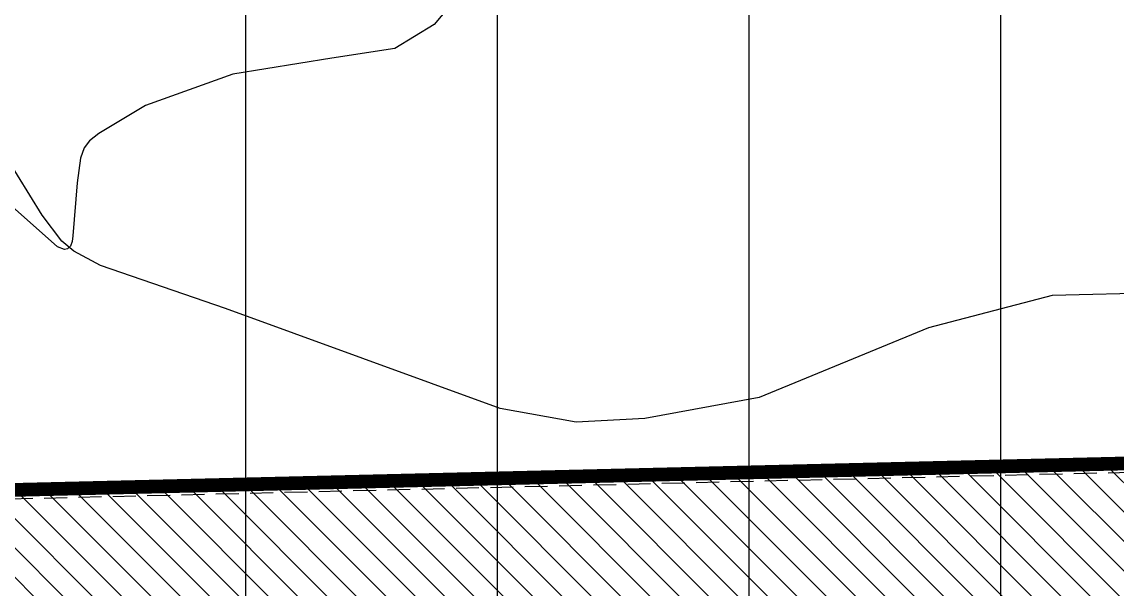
# Model space of a CAD drawing. Extents: x 152195838 to 160350639, y 364657247 to 370318102.
# Drawn here: x 157583177 to 157631035, y 365073523 to 365098312 of the extents above; entities that cross this region are included whole.
import ezdxf
from ezdxf.xclip import XClip

# ---------------------------------------------------------------- set-up
doc = ezdxf.new("R2010")
doc.units = 0
doc.header["$MEASUREMENT"] = 0
for name, pattern in [('AAA004', [3, 2, -1]), ('DIVIDEX2', [2.5, 1, -0.5, 0, -0.5, 0, -0.5]), ('PHANTOM2', [1.25, 0.625, -0.125, 0.125, -0.125, 0.125, -0.125]), ('사무실2종$0$ACAD_ISO04W100', [30, 24, -3, 0, -3])]:
    doc.linetypes.add(name, pattern=pattern)
doc.layers.get('0').update_dxf_attribs({"linetype": 'CONTINUOUS'})
for name, color, linetype in [('0 구역계(부지)', 5, 'PHANTOM2'), ('4A.TEC SITE', 1, 'DIVIDEX2'), ('E0022112', 5, 'CONTINUOUS'), ('F0017111', 30, 'CONTINUOUS'), ('F0027217', 7, 'CONTINUOUS'), ('main-sec$0$㈜SE&C 해치 1', 250, 'CONTINUOUS')]:
    doc.layers.add(name, color=color, linetype=linetype)
doc.layers.add('DEFPOINT', color=135, linetype='CONTINUOUS', plot=False)

# ---------------------------------------------------------------- blocks, each defined once
blk = doc.blocks.new('zw$C900')
at = {"layer": '0 구역계(부지)', "linetype": 'AAA004', "ltscale": 500, "flags": 128}
blk.add_lwpolyline([(-78576, -83230), (-84358, -81321), (-100487, -75984), (-109941, -75633), (-142159, -85468), (-161435, -88757), (-252852, -90934), (-260151, -93736), (-271129, -102323), (-291575, -111577), (-291456, -113105), (-292591, -125163), (-292605, -129353), (-292051, -132630), (-291060, -134530), (-289085, -141318), (-289168, -144287), (-285317, -146399), (-285092, -151580), (-282702, -162240), (-272700, -185724), (-265309, -192985), (-216758, -218936), (-205440, -225775), (-188949, -237591), (-187640, -238240), (-161500, -240648), (-136284, -235184), (-121462, -234588), (-113066, -233536), (-95241, -239556), (-74880, -238437)], close=True, dxfattribs=at)
at = {"layer": '4A.TEC SITE', "color": 10, "linetype": '사무실2종$0$ACAD_ISO04W100', "ltscale": 300, "const_width": 600}
blk.add_lwpolyline([(-78183, -82939), (-84232, -80941), (-100415, -75586), (-109993, -75231), (-142252, -85078), (-161474, -88358), (-252931, -90536), (-260350, -93384)], dxfattribs=at)
blk = doc.blocks.new('dwgE1B8')
at = {"layer": 'E0022112', "flags": 128}
blk.add_lwpolyline([(976210, 1110589), (972702, 1111008), (967959, 1110886), (962562, 1109472), (955167, 1106430), (950171, 1105515), (947159, 1105348), (943839, 1105953), (931844, 1110314), (926372, 1112200), (925216, 1112823), (924694, 1113264), (923824, 1114401), (920583, 1119641), (919989, 1119980), (919201, 1120285), (918603, 1120422), (917954, 1120541), (917046, 1120445), (908358, 1117928), (905003, 1117125), (894077, 1114990), (890783, 1113690)], dxfattribs=at)
at = {"layer": 'F0017111', "flags": 128}
blk.add_lwpolyline([(942115, 1124109), (940954, 1122727), (939246, 1121680), (936493, 1121255), (932155, 1120562), (928341, 1119186), (926307, 1117964), (925894, 1117644), (925664, 1117339), (925497, 1116893), (925354, 1115810), (925171, 1113488), (925139, 1113243), (925065, 1113047), (924936, 1112922), (924802, 1112897), (924501, 1113019), (922129, 1115128)], dxfattribs=at)
blk = doc.blocks.new('A$C111325cc')
at = {"layer": 'DEFPOINT'}
for p, q in [((149276, 244000), (149276, 0)), ((160276, 244000), (160276, 0)), ((171276, 244000), (171276, 0)), ((182276, 244000), (182276, 0))]:
    blk.add_line(p, q, dxfattribs=at)

msp = doc.modelspace()

# ---------------------------------------------------------------- hatches: boundary and pattern name
at = {"layer": 'main-sec$0$㈜SE&C 해치 1'}
h = msp.add_hatch(dxfattribs=at)
h.set_pattern_fill('ANSI31', color=251, scale=285.714286, angle=270, style=0)
h.set_pattern_definition([(315, (167934299.2, 373642717), (641.446866, 641.446866), [])])
h.paths.add_polyline_path([(157579347.0046, 365077827.9747), (157644820.1396, 365079334.8445), (157664042.5442, 365082614.214), (157696300.9706, 365092461.5735), (157705878.9325, 365092105.9642), (157722062.2091, 365086751.0783), (157728111.4764, 365084753.4938), (157731823.7159, 364928876.8543), (157710998.2248, 364927732.8969), (157693187.2422, 364933748.3889), (157684865.6224, 364932705.433), (157670060.5684, 364932110.3845), (157644818.6969, 364926640.3086), (157618543.7022, 364929061.0921), (157600633.8117, 364941582.8082), (157589338.5413, 364948408.6889), (157552797.2672, 364967940.5057), (157558910.4219, 364979377.3558), (157559004.7387, 364979553.8094), (157553965.823, 364982431.8958), (157579347.0046, 364982431.8958), (157670597.0046, 364982431.8958), (157670597.0046, 365071631.8958), (157579347.0046, 365071631.8958)])

# ---------------------------------------------------------------- block references
ref = msp.add_blockref('zw$C900', (157806294.1963, 365167692.3902))
XClip(ref).set_block_clipping_path([(-346460.3034729064, -270723.6596111059), (-37654.8170730174, -42886.8178880215)])
at = {"layer": 'DEFPOINT'}
msp.add_blockref('A$C111325cc', (157443670.7413, 364896968.7328), dxfattribs=at)
at = {"layer": 'F0027217'}
ref = msp.add_blockref('dwgE1B8', (156660233.8627, 363975469.3043), dxfattribs=at)
XClip(ref).set_block_clipping_path([(799600.0300675035, 921499.4263452888), (1108405.5164673924, 1149336.2680683732)])

doc.saveas('drawing.dxf')
